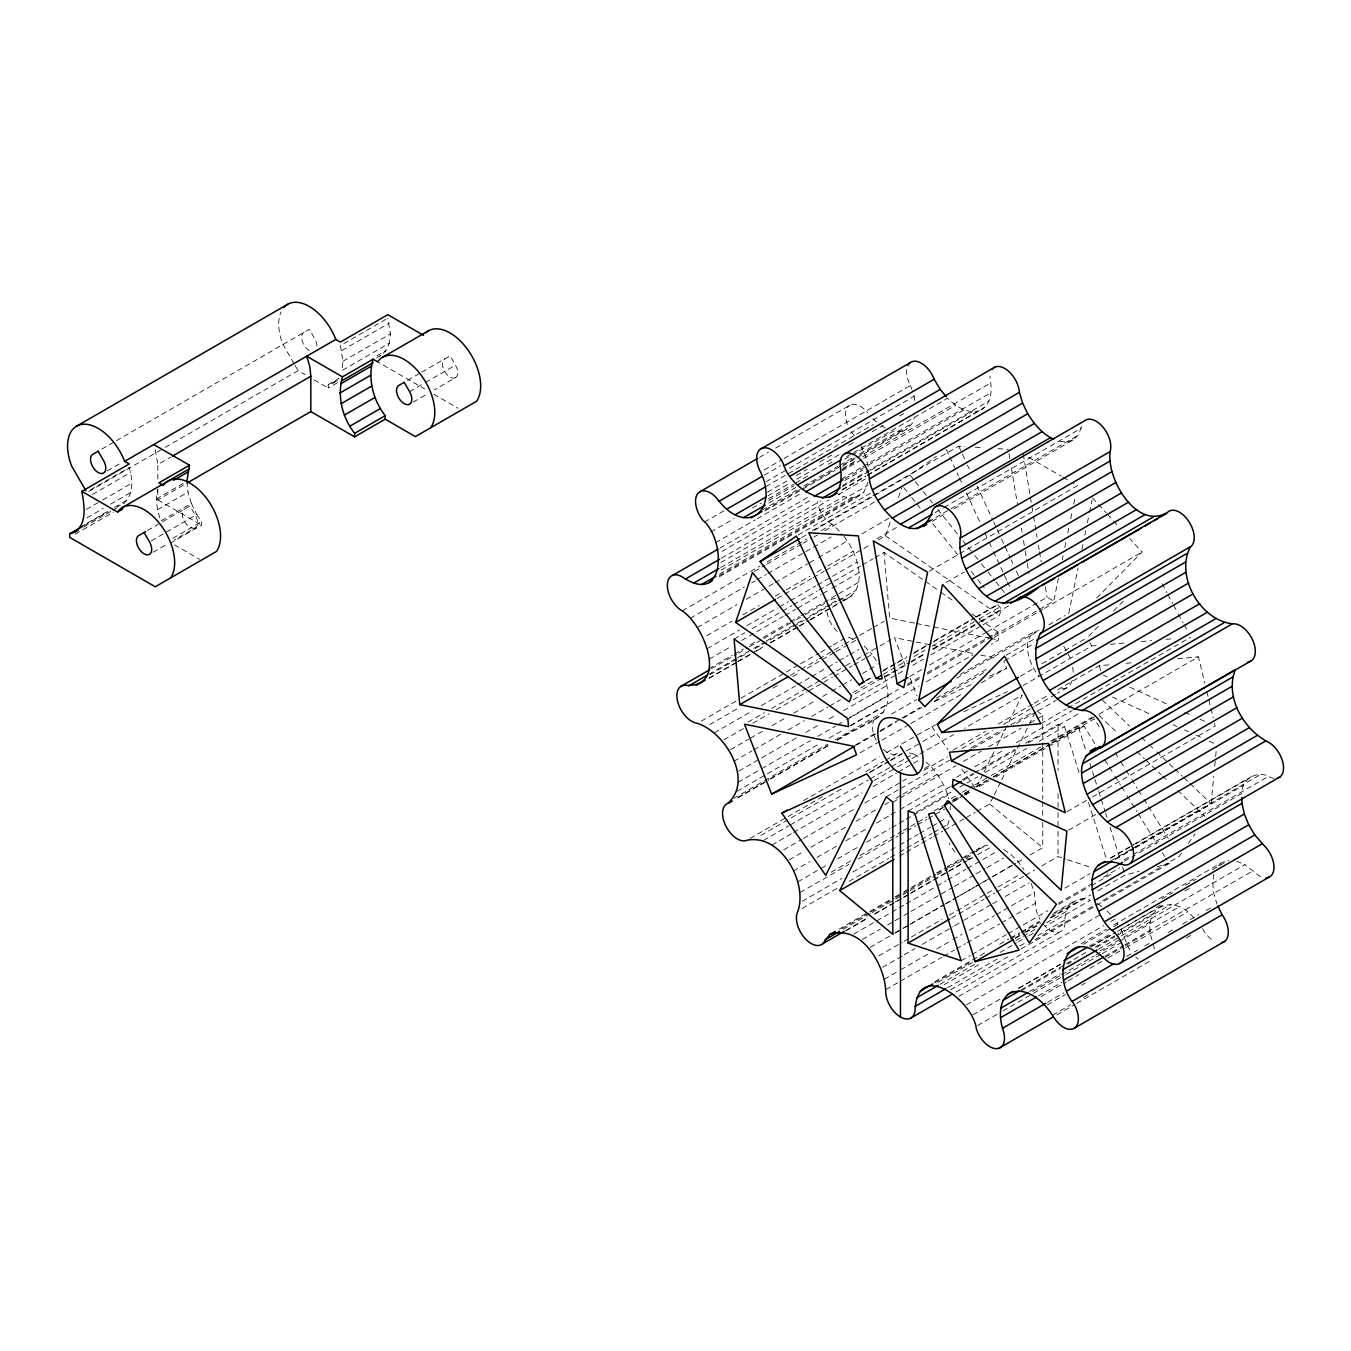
<?xml version="1.0" encoding="UTF-8"?>
<svg xmlns="http://www.w3.org/2000/svg" width="1351" height="1351" viewBox="0 0 1351 1351"><rect width="100%" height="100%" fill="white"/><g stroke="black" fill="none" stroke-linecap="round" stroke-linejoin="round"><path stroke-width="0.75" stroke-dasharray="5 3.75" d="M843.058 601.009C871.327 588.952 856.939 550.364 841.403 533.257M1152.048 939.975C1140.852 906.96 1173.175 892.015 1194.081 918.19M1031.269 883.622L1034.275 892.639L1035.66 904.917A20.839 12.041 60 0 0 1039.983 919.44M1135.262 847.465L1211.138 803.659L1213.772 776.116M1214.718 766.27L1215.478 758.401M1215.664 756.425L1216.609 746.579M123.313 503.72C133.935 495.243 132.803 479.284 129.24 467.514L89.098 490.683M186.877 481.361L188.025 492.085L191.403 503.416L160.803 521.081L157.425 509.749L156.277 499.026L157.425 489.619M385.981 319.275L340.384 345.603L342.985 361.241L341.837 370.647L389.274 343.255L390.422 333.849L387.805 318.211M837.147 740.551C851.738 727.007 879.805 725.521 886.999 704.732C889.228 694.634 887.219 684.315 883.79 674.74M953.874 508.803L1073.116 439.97L1078.216 435.225L1081.644 426.342M1213.806 874.215L1212.708 883.182L1213.806 893.399L1217.015 904.207M719.289 576.759L858.392 496.442L863.829 492.237L868.051 482.121M1043.04 923.898A20.839 12.041 60 0 0 1065.145 921.922C1063.203 908.024 1076.359 894.261 1090.409 900.239L1045.235 926.313M994.133 635.527L1053.746 601.111L1058.424 578.431M1062.258 559.871L1063.102 555.751M1064.791 547.493L1066.074 541.312M1067.78 533.054L1069.046 526.873M1070.752 518.615L1072.018 512.434M1073.724 504.176L1075.413 495.935M1068.725 613.422L1078.064 568.062M1081.881 549.502L1083.164 543.305M1084.87 535.064L1085.714 530.943M1087.403 522.685L1089.109 514.444M1089.531 512.367L1092.081 500.005M867.291 475.484L979.306 410.805C990.705 405.891 992.478 391.537 990.334 380.695A20.839 12.041 60 0 1 990.03 376.102M947.625 825.241L950.395 815.7M1274.077 778.379A20.839 12.041 60 0 1 1270.328 777.264C1257.882 769.394 1241.569 778.919 1241.738 793.544L1136.951 854.035M878.386 540.012L885.614 535.84L890.123 522.398M898.516 497.438L901.742 487.829M983.14 624.719L999.402 615.33L1001.463 609.183L997.494 604.252M856.855 457.871L907.433 428.672L912.178 423.437L914.289 417.814M383.228 353.185L385.896 350.703L389.274 343.255M1072.12 680.532L1070.279 684.585L1066.631 687.963L1057.597 693.181M976.621 786.907L983.14 773.768M984.068 771.894L996.16 747.491M997.106 745.617L1022.234 694.954L964.411 728.324M977.026 811.343L989.675 804.031L993.39 796.533M994.319 794.658L1000.838 781.52M1001.767 779.645L1035.271 712.078M1181.534 853.123L1179.271 856.348L1099.782 902.232M1188.306 843.48L1195.095 833.82M976.3 851.805L979.863 847.888L986.247 845.27L990.03 845.371M1096.776 597.919L1142.085 552.052L1129.689 538.525M1088.686 636.152L1100.373 624.331M1113.528 611.007L1123.762 600.655M337.395 382.806L328.276 388.075L328.276 384.545L333.123 383.042L338.476 378.077M1038.936 630.292C1018.941 636.574 1029.141 664.608 1038.936 676.192M1218.298 865.94L1220.848 863.576M814.281 530.318L910.034 475.028L936.446 456.402M101.798 449.106L114.582 441.709M116.355 440.696L309.295 329.306L314.715 338.662A10.825 6.248 60 0 1 316.945 346.211M107.202 470.959L121.759 462.549M88.778 491.511L163.403 448.431M165.227 447.384L298.098 370.664L305.191 374.751M92.375 494.534L130.692 472.411M341.837 350.517L389.274 323.125M157.831 479.132L157.831 464.575L170.581 457.212M86.228 509.479L100.818 501.052M102.642 500.005L131.841 483.151M342.985 361.241L390.422 333.849M86.903 517.821L103.335 508.348M110.63 504.143L130.692 492.558M79.895 527.38L107.253 511.573M114.548 507.368L127.332 499.988M376.777 355.972L385.896 350.703M84.286 525.404L107.996 511.725M328.276 384.545L339.219 378.229M83.661 527.076L111.018 511.269M112.842 510.222L120.155 506M333.123 383.042L338.594 379.884M376.895 357.779L380.543 355.668L377.317 356.664M75.166 534.202L113.467 512.097M156.277 499.026L183.28 483.438M157.831 489.518L157.831 499.921L185.138 484.148M157.425 509.749L188.025 492.085M147.479 530.504L189.967 505.983L195.388 515.356A10.825 6.248 60 0 1 195.388 527.836L174.195 540.079M407.597 380.34L420.06 373.129M421.715 372.184L450.086 355.803L455.49 365.175A10.825 6.248 60 0 1 455.49 377.672L434.296 389.899M151.244 540.839L196.756 514.562L201.603 521.655L201.603 525.184L171.003 542.849M409.589 391.672L423.707 383.532M425.481 382.502L455.49 365.175M172.793 538.289L201.603 521.655M153.018 552.306L167.136 544.149M413.119 402.142L427.237 393.985M759.482 457.381L768.516 452.163M775.744 447.992L849.813 405.232A20.839 12.041 60 0 1 867.612 412.798M764.176 469.928L782.246 459.492M784.053 458.445L910.506 385.44L909.409 383.329A20.839 12.041 60 0 1 906.774 369.144M764.21 475.197L780.473 465.808M765.983 481.783L787.65 469.27M789.457 468.223L914.12 396.265L912.313 390.844M704.445 522.06L724.322 510.594M765.865 486.596L787.549 474.083M788.376 473.61L873.286 424.586M767.503 492.186L789.187 479.673M796.414 475.501L807.256 469.236M819.888 461.941L832.537 454.645M848.8 445.256L856.027 441.085M872.29 431.695L883.132 425.43M899.378 416.04L906.605 411.869M767.824 495.885L789.508 483.371M796.735 479.2L841.893 453.125M710.812 532.024L734.302 518.463M752.372 508.044L761.407 502.825M768.635 498.654L793.915 484.046M795.722 482.999L808.371 475.704M828.247 464.237L831.861 462.143M768.651 500.41L793.949 485.82M846.418 456.706L851.839 453.581M853.646 452.534L947.591 398.309C955.883 406.296 967.232 414.081 979.306 410.805M768.837 503.045L795.942 487.407M844.713 459.239L850.134 456.114M851.941 455.067L893.501 431.087L901.066 431.273L907.433 428.672M762.234 510.002L796.566 490.193M803.794 486.022L838.11 466.196M839.917 465.166L852.565 457.854M859.793 453.683L912.178 423.437M765.578 509.513L803.507 487.61M805.314 486.563L841.453 465.707M843.26 464.66L857.699 456.317M859.506 455.27L901.066 431.273M764.717 511.066L800.856 490.21M802.663 489.163L835.171 470.401M842.399 466.23L855.048 458.918M842.669 468.375L855.318 461.063M862.546 456.891L990.807 382.84M715.574 542.747L755.31 519.797M757.117 518.75L802.274 492.676M842.028 469.726L856.483 461.383M841.926 470.975L861.803 459.509M863.61 458.462L955.748 405.266M719.779 548.134L808.286 497.033M841.082 479.217L860.959 467.733M862.765 466.703L991.026 392.651M844.882 478.693L866.565 466.179M868.372 465.132L964.124 409.86M721.974 551.394L812.306 499.245M844.831 480.466L862.884 470.047M842.737 485.414L864.42 472.901M866.227 471.854L989.067 400.926M842.078 486.85L869.183 471.195M870.99 470.148L972.163 411.751M721.4 558.25L820.766 500.883M842.349 489.518L865.839 475.957M867.646 474.927L985.082 407.124M842.011 490.075L865.484 476.531M720.826 562.472L829.227 499.887M838.262 494.669L867.156 477.984M720.725 567.538L843.581 496.611L851.485 497.945L858.392 496.442M721.113 570.071L867.443 485.583M719.593 574.091L851.485 497.945M719.306 575.678L863.829 492.237M798.205 534.945L870.466 493.233M812.39 530.673L958.72 446.185L964.918 446.573M801.633 537.614L807.054 534.489M682.221 610.905L759.904 566.052M767.132 561.881L806.868 538.931M821.324 530.588L832.165 524.34L840.204 531.72M754.246 571.439L765.088 565.191M766.895 564.144L801.211 544.318M803.018 543.288L812.052 538.07M813.859 537.023L817.473 534.928M824.701 530.757L875.279 501.559M690.26 618.302L744.452 587.01M751.68 582.838L755.293 580.744M757.1 579.697L766.135 574.496M767.942 573.449L831.169 536.938M697.403 627.472L737.156 604.539M746.191 599.32L773.279 583.666M775.086 582.636L807.611 563.857M809.418 562.81L816.646 558.639M818.453 557.591L847.347 540.907M861.972 533.814L889.076 518.159M706.793 635.747L732.073 621.139M742.915 614.891L759.178 605.501M775.44 596.112L784.475 590.894M786.282 589.847L809.756 576.286M816.983 572.115L826.018 566.913M827.825 565.866L853.123 551.259M876.934 538.779L896.811 527.295M777.213 598.409L811.546 578.6M813.353 577.553L824.178 571.287M825.985 570.257L871.159 544.183M935.095 512.62L943.099 508.01M944.129 507.402L1081.425 428.149M707.181 648.649L739.689 629.87M746.917 625.699L777.636 607.967M779.443 606.92L788.477 601.719M790.284 600.671L815.565 586.064M817.372 585.017L857.125 562.084M928.272 521.807L1078.216 435.225M932.207 521.317L946.646 512.975M734.066 639.057L744.908 632.792M752.135 628.62L791.872 605.67M793.679 604.623L817.169 591.079M818.976 590.032L860.519 566.035M862.326 564.988L873.168 558.74M874.975 557.693L884.01 552.475L923.662 580.187M709.14 659.187L730.807 646.673M741.648 640.408L783.208 616.428M785.015 615.38L795.84 609.132M797.647 608.085L821.138 594.524M822.945 593.477L830.173 589.306M831.98 588.259L859.084 572.621M708.92 668.745L732.394 655.184M734.201 654.137L743.236 648.919M750.464 644.748L755.885 641.624M763.112 637.452L788.41 622.845M790.217 621.798L799.235 616.58M801.042 615.549L858.864 582.163M711.386 668.762L736.667 654.171M738.473 653.124L747.508 647.906M749.315 646.859L761.964 639.563M763.771 638.516L794.489 620.784M796.279 619.737L803.507 615.566M805.314 614.536L826.998 602.022M708.583 674.419L735.67 658.764M737.477 657.717L751.933 649.375M753.74 648.345L764.582 642.08M766.389 641.033L795.3 624.348M797.107 623.301L802.511 620.177M809.739 616.005L829.615 604.539M831.422 603.492L838.65 599.32L846.013 598.949L852.093 595.791M710.153 674.554L748.082 652.651M755.31 648.48L760.731 645.356M762.538 644.309L791.45 627.624M793.24 626.577L804.081 620.329M805.888 619.282L825.765 607.798M827.572 606.768L836.607 601.55M838.414 600.503L856.483 590.066M708.718 678.219L735.822 662.581M737.629 661.534L762.91 646.926M770.138 642.755L797.242 627.117M799.049 626.07L808.084 620.852M809.891 619.805L831.557 607.291M833.364 606.244L840.592 602.073M842.399 601.043L846.013 598.949M709.376 678.202L736.481 662.547M738.288 661.5L754.55 652.128M756.357 651.081L763.568 646.909M770.796 642.738L797.901 627.084M799.708 626.053L808.742 620.835M810.549 619.788L830.426 608.322M832.233 607.274L841.251 602.056M929.404 571.152L1077.541 485.617L1072.12 482.493M701.355 721.096L739.284 699.193M741.091 698.146L784.441 673.119M786.248 672.072L798.897 664.776M800.704 663.729L818.774 653.31M820.581 652.263L831.422 645.998M833.229 644.951L844.071 638.702M946.173 582.416L964.242 571.997M790.318 675.449L799.353 670.231M801.16 669.184L817.423 659.795M819.23 658.764L842.72 645.204M844.527 644.157L871.615 628.519M873.422 627.472L884.263 621.207M709.663 724.626L738.558 707.941M772.89 688.132L780.118 683.961M792.767 676.648L799.978 672.477M807.206 668.306L834.31 652.668M836.117 651.621L855.994 640.154L846.114 636.456M714.358 732.782L752.287 710.879M761.322 705.661L795.655 685.852M797.462 684.805L810.11 677.493M811.917 676.463L826.356 668.12M828.163 667.073L837.198 661.855M839.005 660.808L848.04 655.59M849.847 654.56L858.881 649.341M748.082 722.093L764.345 712.703M771.556 708.532L805.888 688.723M807.695 687.676L820.344 680.38M822.151 679.333L834.8 672.038M836.607 670.991L843.835 666.82M845.642 665.773L854.659 660.555M856.466 659.524L878.15 646.994M879.957 645.964L890.799 639.698M723.9 739.909L743.776 728.442M752.811 723.224L769.074 713.835M776.301 709.663L807.003 691.932M808.81 690.885L832.3 677.324M834.107 676.294L852.177 665.857M853.984 664.81L864.826 658.562M866.633 657.515L872.037 654.391L878.69 664.118M730.553 749.636L748.623 739.217M750.43 738.17L763.079 730.874M772.113 725.656L786.552 717.313M793.78 713.142L815.464 700.629M822.691 696.457L829.919 692.286M831.726 691.239L840.761 686.021M842.568 684.974L851.603 679.756M862.445 673.507L867.849 670.383M869.656 669.336L876.883 665.165M865.451 680.668L870.871 677.526M883.52 670.231L907.011 656.67M914.239 652.499L926.887 645.204M934.098 641.033L973.851 618.082M975.658 617.035L997.342 604.522M866.396 680.684L871.817 677.56M882.659 671.295L895.308 664M897.115 662.953L906.133 657.751M913.36 653.58L931.43 643.144M933.237 642.097L974.797 618.116M976.604 617.069L998.271 604.556M883.25 674.301L906.741 660.74M913.968 656.569L924.81 650.304M932.038 646.133L977.195 620.058M979.002 619.011L1000.686 606.498M733.846 761.305L751.916 750.886M753.723 749.839L780.827 734.201M788.055 730.03L804.301 720.64M811.529 716.469L827.791 707.08M829.598 706.033L840.44 699.767M853.089 692.472L872.966 681.005M855.132 693.654L882.237 678.016M884.044 676.969L909.324 662.362M911.131 661.331L925.587 652.989M932.815 648.818L977.972 622.743M979.779 621.696L1001.463 609.183M885.766 676.767L909.24 663.206M911.047 662.159L925.503 653.816M932.73 649.645L979.695 622.524M981.502 621.494L1008.606 605.839M853.055 699.818L896.422 674.791M898.229 673.744L905.457 669.572M912.685 665.401L923.527 659.136M930.738 654.965L981.333 625.766M738.862 771.066L796.685 737.68M805.703 732.478L820.158 724.136M829.193 718.918L836.421 714.747M843.649 710.575L886.999 685.531M909.763 676.513L922.412 669.218M929.623 665.047L985.639 632.707M987.446 631.66L1047.059 597.243L1053.746 601.111M849.661 717.516L898.432 689.348M907.467 684.13L920.115 676.834M927.343 672.663L997.798 631.981L998.49 640.07L991.262 644.258M738.153 782.33L759.836 769.817M761.643 768.77L810.414 740.618M817.642 736.447L835.712 726.011M837.519 724.963L844.747 720.792M846.553 719.762L888.097 695.765M907.416 685.599L920.065 678.303M927.293 674.132L992.326 636.574M993.948 637.571L1042.736 609.419M1044.526 608.372L1142.085 552.052M850.353 725.605L919.001 685.97M926.229 681.799L973.21 654.678M737.055 791.298L820.158 743.32M829.193 738.102L843.649 729.76M850.877 725.588L886.999 704.732M733.846 798.39L762.758 781.705M764.565 780.658L827.791 744.148M835.019 739.976L883.79 711.825M738.254 797.276L768.955 779.544M770.762 778.497L828.585 745.127M837.62 739.909L878.69 716.554M737.781 797.901L768.499 780.186M770.306 779.139L829.919 744.722M891.457 714.155L916.755 699.548M960.105 674.521L1034.174 631.744M956.711 678.101L1036.2 632.2M1048.849 624.905L1065.112 615.516M1006.326 655.117L1033.431 639.462M855.082 745.144L878.572 731.583M880.379 730.536L900.256 719.07M902.063 718.023L920.115 707.586M936.378 698.197L988.763 667.951M856.517 745.093L878.184 732.58M879.991 731.55L896.253 722.16M903.481 717.989L921.551 707.552M933.929 701.456L984.507 672.258M1004.384 660.791L1033.295 644.089M860.232 752.727L880.109 741.243M881.916 740.213L909.02 724.558M910.827 723.528L963.212 693.266M981.282 682.846L1006.579 668.238L1003.894 661.331M803.524 800.653L879.4 756.847M886.628 752.676L915.522 735.974M917.329 734.944L935.567 724.845M1020.377 676.226L1034.832 667.884M1042.06 663.713L1087.217 637.638M750.109 838.431L822.371 796.718M865.721 771.691L883.79 761.255M885.597 760.208L898.246 752.912L897.081 753.655A20.839 12.041 60 0 1 882.659 748.876M870.483 771.759L888.536 761.339M890.343 760.292L904.798 751.95M906.605 750.903L921.061 742.56M922.868 741.513L937.324 733.171M760.866 835.425L842.163 788.494M869.267 772.84L889.127 761.373M890.934 760.326L901.776 754.061M1023.045 685.599L1091.692 645.964L1097.89 645.423M763.484 840.44L788.781 825.833M790.588 824.802L868.271 779.949M870.078 778.902L889.937 767.436M891.744 766.389L904.393 759.093M906.2 758.046L913.428 753.875L920.132 757.539M874.097 780.49L895.764 767.959M897.571 766.929L910.219 759.617M912.026 758.57L953.586 734.589M771.86 845.034L791.737 833.55M793.544 832.503L862.191 792.868M873.033 786.62L896.524 773.059M898.331 772.012L919.997 759.498M953.012 750.177L985.538 731.398M998.186 724.102L1032.502 704.276M1034.309 703.229L1048.764 694.887M1057.799 689.685L1099.342 665.688L1109.678 664.76M783.631 849.914L801.7 839.478M803.507 838.431L855.892 808.185M864.927 802.967L906.47 778.987M924.54 768.55L929.961 765.426C938.607 774.9 945.666 786.214 948.588 798.796M923.915 770.374L947.406 756.813M961.861 748.471L992.563 730.739M1003.405 724.474L1034.123 706.742M1035.93 705.695L1055.79 694.228M886.256 796.786L898.905 789.474M900.712 788.444L949.483 760.275M971.166 747.762L1001.885 730.03M1010.92 724.812L1032.586 712.298M973.159 748.285L1005.668 729.523M1016.509 723.258L1036.386 711.791M1038.193 710.744L1056.246 700.308M789.187 859.827L803.642 851.485M810.87 847.297L846.993 826.44M856.027 821.222L875.904 809.756M884.939 804.537L888.553 802.46M895.781 798.289L901.201 795.148M903.008 794.118L937.324 774.292M892.808 802.173L898.229 799.049M900.036 798.002L956.035 765.662M963.263 761.491L981.333 751.055M988.56 746.883L1021.069 728.121M1030.104 722.903L1035.525 719.779M1037.332 718.732L1042.752 715.608L1036.2 710.204M1040.844 723.697L1066.125 709.089M1067.932 708.042L1190.788 637.115M793.459 871.04L809.722 861.651M816.95 857.48L836.826 846.013M845.844 840.795L867.528 828.281M876.563 823.063L889.211 815.751M891.018 814.721L898.246 810.549M900.053 809.502L943.403 784.475M956.677 777.213L967.519 770.965M974.747 766.794L1003.658 750.092M1016.307 742.797L1072.306 710.457M908.108 811.005L951.476 785.978M962.3 779.713L973.142 773.447M974.949 772.417L1014.702 749.467M1025.544 743.202L1058.053 724.44L1064.605 726.602L1079.077 772.468M963.212 780.338L974.054 774.072M981.282 769.901L1019.211 747.998M1028.246 742.78L1080.631 712.534M916.468 812.137L952.607 791.281M959.818 787.109L965.239 783.968M967.046 782.938L977.888 776.673M985.115 772.502L1026.676 748.505M1039.307 741.209L1064.605 726.602M797.85 881.815L819.517 869.301M821.324 868.254L828.551 864.083M837.586 858.864L857.463 847.398M866.498 842.18L889.971 828.619M891.778 827.589L904.427 820.277M906.234 819.246L911.655 816.105M913.462 815.058L947.794 795.249M951.256 798.576L960.291 793.358M962.098 792.311L972.94 786.062M974.747 785.015L989.202 776.673M991.009 775.626L1041.587 746.428M1050.622 741.209L1092.165 717.229M1052.108 741.327L1097.265 715.253M1099.072 714.206L1198.438 656.839L1204.839 683.336M934.065 810.938L943.099 805.72M952.117 800.501L957.538 797.377M964.766 793.206L973.801 787.988M975.608 786.941L986.45 780.692M993.677 776.521L1049.676 744.181M1051.483 743.134L1078.588 727.497L1084.009 726.078L1095.053 743.928M953.333 800.214L962.368 794.996M964.175 793.949L969.579 790.825M976.807 786.654L991.262 778.311M993.069 777.264L1050.875 743.894M1052.682 742.847L1094.242 718.85L1100.862 729.574M943.082 807.425L937.678 810.566L943.167 807.56M952.117 802.207L962.959 795.959L952.202 802.342M964.766 794.912L971.994 790.74M979.222 786.569L988.257 781.351M995.484 777.18L1084.009 726.078M831.169 872.222L851.046 860.739M860.063 855.538L901.624 831.54M903.431 830.493L908.851 827.369M910.658 826.322L926.921 816.933M964.85 795.03L972.078 790.859M800.231 892.471L849.002 864.319M858.037 859.101L897.773 836.151M899.58 835.104L905.001 831.98M906.808 830.933L915.843 825.714M917.65 824.684L926.685 819.466M928.492 818.419L933.913 815.295M935.719 814.248L944.754 809.029M802.241 901.235L841.994 878.285M852.836 872.037L897.993 845.962M899.8 844.915L905.221 841.774M907.028 840.744L917.869 834.479M919.676 833.432L930.518 827.184M932.325 826.136L937.746 823.012M939.553 821.965L946.781 817.794M802.106 908.48L838.228 887.607M849.07 881.359L888.806 858.409M890.613 857.361L897.841 853.19M899.648 852.143L905.069 849.019M906.876 847.972L919.524 840.677M921.331 839.63L932.173 833.381M933.98 832.334L948.436 823.992M899.344 856.179L904.765 853.055M906.572 852.008L931.852 837.417M933.659 836.37L942.694 831.152M944.501 830.105L964.378 818.638M966.185 817.591L975.219 812.373M838.954 929.235L867.866 912.55M869.672 911.503L893.146 897.942M894.953 896.912L902.181 892.741M903.988 891.694L934.706 873.962M936.513 872.915L945.548 867.697M947.355 866.667L974.443 851.012M976.249 849.965L979.863 847.888M841.724 928.711L868.811 913.073M870.618 912.026L894.109 898.466M895.916 897.436L901.337 894.294M903.143 893.264L908.564 890.123M910.371 889.076L935.652 874.485M937.459 873.438L962.756 858.831M964.563 857.801L986.247 845.27M843.244 929.268L870.348 913.614M872.138 912.567L893.822 900.053M895.629 899.006L908.277 891.711M910.084 890.664L935.382 876.073M937.189 875.026L948.03 868.761M949.821 867.73L964.276 859.371M966.083 858.341L973.311 854.17M846.081 930.265L867.764 917.751M874.992 913.58L893.062 903.143M894.869 902.113L902.096 897.942M903.903 896.895L909.324 893.771M911.131 892.724L947.254 871.868M949.061 870.821L965.323 861.431M967.13 860.384L972.551 857.26A20.839 12.041 60 0 1 966.37 858.864M845.675 931.008L867.342 918.494M874.57 914.323L901.674 898.668M903.481 897.638L908.902 894.497M910.709 893.45L946.831 872.594M948.638 871.547L966.708 861.127M968.515 860.08L975.743 855.909M977.55 854.862L992.006 846.52M853.916 933.997L890.039 913.141M891.846 912.094L904.495 904.798M906.301 903.751L935.213 887.067M937.02 886.02L946.055 880.801M947.862 879.771L965.914 869.335M967.721 868.288L996.633 851.603M1067.07 811.647L1090.544 798.086M1092.351 797.039L1215.208 726.129L1213.722 720.015M862.276 939.587L880.328 929.15M887.556 924.979L892.977 921.855M894.784 920.808L902.012 916.637M903.819 915.59L909.24 912.465M911.047 911.418L952.59 887.438M954.397 886.391L974.274 874.924M976.081 873.877L985.115 868.659M986.922 867.612L1003.185 858.223M1068.658 830.139L1095.762 814.501M894.615 933.237L901.843 929.066M903.65 928.019L909.071 924.895M910.878 923.848L943.386 905.086M945.193 904.039L956.035 897.773M957.842 896.726L979.526 884.213M981.333 883.182L990.367 877.964M992.174 876.917L1015.665 863.357M1017.472 862.31L1022.876 859.185M1030.104 855.014L1042.752 847.719L1042.752 820.445M870.179 947.372L893.653 933.811M895.46 932.781L908.108 925.469M909.915 924.439L944.248 904.613M946.055 903.566L991.212 877.491M993.019 876.461L1014.702 863.931M878.893 955.799L902.367 942.255M904.174 941.208L909.595 938.067M911.401 937.037L942.12 919.305M949.348 915.134L985.47 894.261M987.277 893.231L996.312 888.012M998.119 886.965L1019.802 874.452M951.476 918.089L956.896 914.948M958.703 913.918L983.984 899.31M985.791 898.263L994.826 893.045M996.633 892.015L1023.737 876.36M1025.544 875.313L1034.579 870.112M1041.79 865.94L1058.053 856.551L1065.635 859.067M882.524 967.35L902.4 955.883M904.207 954.836L915.049 948.571M922.26 944.4L952.979 926.668M954.785 925.638L962.013 921.466M963.82 920.419L990.925 904.765M992.732 903.735L998.136 900.593M1005.364 896.422L1028.854 882.862M884.331 979.222L898.77 970.879M900.577 969.832L929.488 953.147M936.716 948.976L951.172 940.617M952.979 939.587L962.013 934.368M969.241 930.197L994.522 915.59M996.329 914.543L1034.275 892.639M1110.742 857.767L1253.458 775.373M1110.387 858.341L1133.877 844.78M1135.684 843.733L1247.699 779.071M885.851 989.607L898.499 982.312M900.306 981.265L941.85 957.285M943.657 956.238L954.498 949.973M956.305 948.942L965.34 943.724M967.147 942.677L999.672 923.898M1001.479 922.868L1035.795 903.042M1110.657 861.009L1260.601 774.444M1064.791 888.147L1090.088 873.54M1115.386 858.949L1133.455 848.512M1115.419 859.32L1133.489 848.884M1135.296 847.837L1243.697 785.269M1124.116 859.776L1131.344 855.605M1133.151 854.558L1268.64 776.335M1124.302 861.347L1135.144 855.082M1058.255 903.262L1092.587 883.453M1103.429 877.187L1119.692 867.798M961.203 960.73L970.238 955.529M972.044 954.482L1006.36 934.656M1008.167 933.625L1047.92 910.675M1058.745 904.41L1089.463 886.678M1091.27 885.631L1111.147 874.165L1107.347 872.915M934.689 981.755L970.812 960.899M972.619 959.852L987.074 951.509M999.723 944.214L1008.758 938.996M1010.565 937.949L1019.583 932.747M1021.39 931.7L1039.459 921.264M1053.915 912.921L1075.599 900.408M934.656 982.852L972.602 960.949M1010.531 939.046L1019.566 933.828M1021.373 932.781L1039.443 922.361M1052.091 915.049L1070.144 904.63M937.982 982.346L972.298 962.537M1015.665 937.51L1022.893 933.338M1024.7 932.291L1040.946 922.902M1049.98 917.684L1082.506 898.905M1014.922 938.675L1023.957 933.457M1025.764 932.41L1036.605 926.161M1051.044 917.819L1090.797 894.869M1098.025 890.697L1125.113 875.043L1139.096 871.395M940.076 984.288L974.409 964.479M1015.952 940.482L1021.373 937.358M1023.18 936.311L1037.636 927.968M1046.67 922.75L1066.547 911.283M944.079 984.727L982.008 962.824M1000.078 952.387L1016.34 943.015M1018.147 941.968L1027.182 936.75M1028.989 935.703L1034.393 932.578M947.591 987.716L999.976 957.454M1019.853 945.987L1027.081 941.816M1037.923 935.551L1065.01 919.913M1034.748 939.789L1097.975 903.279M950.631 989.844L1010.244 955.41M1020.883 949.094L1169.02 863.559L1165.71 858.206M956.052 991.972L1060.822 931.464M958.872 996.362L1101.589 913.968M966.438 1004.891L1103.733 925.621M1110.961 921.45L1114.575 919.372L1117.75 924.354M1081.205 943.741L1106.503 929.15M1113.731 924.979L1222.115 862.394L1228.768 860.334M1083.333 944.298L1120.367 922.919M1161.928 898.922L1172.769 892.673M1185.418 885.361L1196.243 879.113M1212.506 869.723L1225.154 862.428M1089.159 946.19L1110.826 933.659M1156 907.585L1163.228 903.414M1184.895 890.9L1190.315 887.776M972.804 1014.854L999.909 999.216M1018.299 988.324L1061.329 963.753M1090.24 947.068L1115.521 932.46M1117.328 931.413L1153.788 910.101M1018.958 988.307L1060.518 964.31M1091.22 946.578L1111.096 935.112M1120.131 929.893L1163.481 904.866M1021.153 989.878L1064.504 964.85M1066.311 963.803L1087.994 951.29M1095.222 947.119L1118.696 933.558M1120.503 932.511L1153.028 913.749M1020.9 991.077L1060.653 968.127M1067.881 963.955L1071.495 961.861M1096.776 947.271L1114.845 936.834M1116.652 935.787L1170.844 904.495M1098.498 949.128L1244.828 864.64L1254.691 872.341A20.839 12.041 60 0 0 1262.307 877.204M1029.597 991.533L1060.315 973.801M1100.069 950.851L1121.735 938.337M1123.542 937.29L1150.647 921.652M1032.671 991.431L1059.775 975.777M1061.582 974.747L1094.09 955.968M1095.897 954.921L1117.581 942.407M1119.388 941.36L1179.001 906.943M977.55 1025.578L1001.04 1012.017M1002.847 1010.97L1031.742 994.285M1033.549 993.238L1064.267 975.506M1066.074 974.476L1100.406 954.65M1102.213 953.603L1122.073 942.137M1105 956.221L1123.475 945.565M1124.859 944.754L1253.137 870.703M1038.412 995.856L1061.903 982.312M1105.253 957.268L1123.323 946.848M1125.13 945.801L1150.427 931.194M1041.047 996.514L1066.344 981.924M1068.151 980.877L1078.993 974.611M1089.835 968.363L1106.081 958.974M1107.888 957.927L1124.15 948.537M1125.957 947.507L1187.377 912.043M1047.599 1002.239L1063.862 992.85M1126.683 956.356L1137.525 950.091M1144.753 945.92L1152.386 941.731M1168.243 932.359L1175.471 928.188M1182.682 924.016L1198.945 914.627M1206.173 910.456L1213.401 906.285M1047.278 1004.958L1065.348 994.522M1081.611 985.132L1085.225 983.055M1052.615 1015.175L1070.684 1004.756M1083.333 997.443L1088.754 994.319M1186.313 937.999L1193.541 933.828M1056.854 1014.837L1074.923 1004.418M1076.73 1003.371L1148.992 961.642A20.839 12.041 60 0 0 1151.643 959.953M934.774 701.439L972.568 683.961M989.574 676.108L1006.579 668.238M963.905 711.741L1007.356 691.644M117.132 506.456L120.357 505.46M1073.116 439.97L1066.463 442.013L1058.711 441.253M1066.631 687.963L1059.657 689.213M1157.047 866.7L1169.02 863.559M1110.269 644.309L1126.785 642.84M1141.24 641.539L1151.559 640.627M1166.014 639.327L1174.272 638.601M1126.177 663.29L1132.374 662.733M1177.785 658.68L1198.438 656.839M975.253 447.232L983.511 447.755M997.967 448.667L1008.302 449.326M914.323 623.064L889.684 618.082L884.01 552.475M916.366 623.47L988.223 638.01M990.283 638.415L998.49 640.07M972.433 653.377L894.413 637.621L904.967 664.81M980.64 655.049L997.072 658.359M909.409 752.929L913.428 753.875M1067.526 859.692L1092.182 867.866M1236.52 861.111L1244.828 864.64M1103.311 675.095L1107.111 676.834M1129.858 687.203L1167.788 704.496M1184.861 712.281L1192.443 715.743M1200.026 719.205L1205.717 721.806M1112.498 697.048L1150.427 714.358M1173.192 724.727L1176.974 726.45M1184.557 729.912L1188.356 731.651M1195.939 735.096L1201.63 737.697M1209.213 741.159L1216.795 744.621M835.222 492.541L843.581 496.611M1028.702 457.415L1061.261 476.228M1063.068 477.275L1070.313 481.446M375.696 360.7L424.687 388.97M433.755 394.205L458.073 408.255M314.074 379.884L328.276 388.075M157.831 499.921L201.603 525.184M174.448 544.841L199.576 559.348M832.165 524.34L830.477 523.31A20.839 12.041 60 0 1 817.456 501.525M881.916 425.852L885.26 428.081M1003.725 849.593L1010.413 854.052L1018.316 861.854L1024.058 869.74M885.614 535.84L999.402 615.33M925.384 581.386L939.181 591.029M940.904 592.228L954.701 601.87M971.943 613.911L997.798 631.981M1098.768 904.309L1102.061 906.926M989.675 804.031L1042.752 847.719M925.891 761.947L929.961 765.426M1102.315 700.021L1129.52 725.926M1141.612 737.443L1147.658 743.202M1149.161 744.637L1155.206 750.396M1156.726 751.848L1173.343 767.672M1174.863 769.124L1182.412 776.318M1183.932 777.754L1188.458 782.077M1189.978 783.512L1211.138 803.659M1099.106 715.523L1117.243 732.799M1136.883 751.528L1144.432 758.722M1145.952 760.157L1161.066 774.545M1162.569 775.998L1168.615 781.756M1177.684 790.386L1204.889 816.308M872.949 418.607L876.9 422.508M864.302 646.217L872.037 654.391M1092.503 497.945L1106.283 512.975M1107.651 514.478L1117.294 524.999M854.389 435.495L852.869 433.772A20.839 12.041 60 0 1 849.813 429.314M1107.009 910.827L1110.792 915.1M910.034 475.028L914.002 479.96M915.319 481.598L921.922 489.822M923.24 491.46L928.525 498.046M929.843 499.684L932.494 502.977M937.78 509.547L957.589 534.202M962.875 540.772L966.843 545.703M968.16 547.341L973.446 553.91M974.763 555.565L980.049 562.134M981.366 563.772L986.652 570.358M987.969 571.997L994.589 580.221M995.907 581.859L1005.144 593.359M903.701 487.559L910.304 495.783M911.621 497.421L923.51 512.215M932.764 523.715L959.193 556.578M971.082 571.372L976.368 577.958M977.685 579.596L984.288 587.803M931.785 726.585L947.963 749.501M961.828 769.141L975.692 788.781M1063.777 646.318L1070.279 658.089M1115.217 752.777L1119.641 759.921M1120.739 761.711L1125.163 768.854M1126.261 770.644L1130.686 777.788M1131.783 779.561L1137.306 788.494M1138.403 790.284L1142.828 797.428M1143.925 799.201L1168.227 838.481M1104.983 760.005L1108.293 765.358M1109.407 767.148L1113.815 774.292M1114.913 776.065L1120.435 784.999M1121.55 786.789L1125.957 793.932M1127.072 795.705L1137.002 811.782M1138.116 813.572L1156.878 843.919M1162.4 852.853L1164.613 856.416M294.011 363.588L282.798 344.15A43.283 24.994 60 0 1 281.025 311.946M295.042 365.361L298.098 370.664M1202.576 928.61L1203.724 930.687A20.839 12.041 60 0 0 1214.363 941.174M1162.113 583.801L1166.892 592.684M1167.838 594.457L1172.617 603.357M1173.58 605.13L1177.397 612.239M1178.359 614.013L1183.138 622.895M1184.101 624.686L1187.917 631.795M1089.902 642.637L1091.692 645.964M191.403 503.416L196.756 514.562M958.72 446.185L966.59 463.224M967.451 465.116L969.207 468.898M977.06 485.921L992.782 519.983M993.66 521.874L996.278 527.549M997.156 529.44L1000.652 537.023M1001.513 538.914L1010.261 557.828M1011.122 559.719L1012.878 563.502M1016.374 571.085L1019.853 578.65M946.342 449.427L948.959 455.101M949.837 456.993L958.568 475.924M959.446 477.815L962.942 485.381M966.438 492.946L979.526 521.334M984.778 532.682L988.273 540.248M989.135 542.156L992.63 549.722M993.509 551.613L1006.613 580.001M1007.474 581.893L1010.97 589.458M1120.942 929.336L1126.261 942.204A20.839 12.041 60 0 0 1131.057 951.83M860.756 445.458L865.518 456.182L868.305 466.922M910.236 678.405L917.025 695.9M910.506 385.44L911.705 389.054M1078.588 727.497L1086.136 751.426M1089.902 763.383L1094.31 777.349M1094.935 779.341L1098.076 789.305M1098.701 791.298L1105 811.242M1105.625 813.234L1106.891 817.22M1110.032 827.2L1120.097 859.101M1122.597 867.072L1124.488 873.05M1088.501 802.376L1106.739 860.215M155.247 449.68L157.831 464.575M1206.815 691.476L1213.232 717.972M1099.342 665.688L1100.592 670.822M1023.264 454.291L1033.262 514.376M1033.616 516.454L1037.061 537.158M1038.446 545.449L1039.122 549.604M1039.476 551.664L1041.199 562.033M1045.336 586.891L1047.059 597.243M1008.994 453.463L1010.024 459.678M1011.409 467.97L1017.607 505.257M1021.407 528.055L1022.099 532.193M1023.467 540.484L1024.852 548.776M1025.189 550.836L1026.912 561.205M1027.267 563.283L1028.989 573.635M914.12 396.265L914.728 400.42M1072.728 667.259L1073.353 673.119M950.175 805.905L950.26 809.823M1058.053 724.44L1058.053 770.56M1058.053 793.628L1058.053 810.414M1058.053 812.508L1058.053 829.278M1058.053 831.389L1058.053 856.551M1042.752 715.608L1042.752 740.77M1042.752 742.864L1042.752 799.488M1042.752 801.582L1042.752 818.351M455.49 377.672A10.825 6.248 60 0 1 444.665 371.424A10.825 6.248 60 0 1 444.665 358.927M309.295 350.618A10.825 6.248 60 0 1 302.236 341.094A10.825 6.248 60 0 1 303.891 332.414M195.388 527.836A10.825 6.248 60 0 1 184.563 521.604A10.825 6.248 60 0 1 184.563 509.107M955.089 852.025A20.839 12.041 60 0 1 949.162 843.058M876.259 740.382A20.839 12.041 60 0 1 877.356 716.959M847.465 424.434A20.839 12.041 60 0 1 849.813 405.232M837.265 631.441A20.839 12.041 60 0 1 826.846 610.027M830.612 599.928A20.839 12.041 60 0 1 837.012 598.831M1138.184 959.109A20.839 12.041 60 0 1 1135.651 957.082M1153.18 943.91A20.839 12.041 60 0 1 1154.278 948.807"/><path stroke-width="1.5" d="M1038.395 587.567C1017.573 603.762 997.663 611.513 978.715 588.664C966.624 574.53 957.335 555.582 960.527 536.634A20.839 12.041 60 0 0 949.179 509.884A20.839 12.041 60 0 0 931.7 512.907C915.809 554.873 869.622 501.947 869.217 476.835A20.839 12.041 60 0 0 851.738 453.632A20.839 12.041 60 0 0 840.39 467.277C847.871 519.358 791.973 494.719 783.31 463.663A20.839 12.041 60 0 0 762.724 448.008A20.839 12.041 60 0 0 759.465 469.895C780.523 509.411 746.883 538.137 717.668 499.38A20.839 12.041 60 0 0 697.521 493.976A20.839 12.041 60 0 0 702.925 520.338C725.74 538.931 726.247 605.501 683.623 577.806A20.839 12.041 60 0 0 667.411 583.598A20.839 12.041 60 0 0 680.532 609.875C702.233 621.443 729.76 686.156 687.068 685.396A20.839 12.041 60 0 0 677.594 701.372A20.839 12.041 60 0 0 696.17 723.021C724.693 730.756 754.652 780.76 727.412 803.541A20.839 12.041 60 0 0 726.314 826.947A20.839 12.041 60 0 0 747.137 840.221C780.844 833.483 808.337 882.811 797.681 911.807A20.839 12.041 60 0 0 805.145 938.59A20.839 12.041 60 0 0 824.617 941.208L829.919 934.453L835.34 931.329M829.919 934.453C860.959 924.033 884.989 964.496 885.716 991.482A20.839 12.041 60 0 0 900.458 1017.016A20.839 12.041 60 0 0 915.201 1008.505C918.798 959.294 973.514 1001.716 976.317 1028.787A20.839 12.041 60 0 0 995.771 1048.646A20.839 12.041 60 0 0 1003.236 1030.492C998.777 1017.539 998.001 997.815 1012.878 991.465M1224.546 941.444L1074.602 1028.027A20.839 12.041 60 0 0 1073.505 1003.354C1050.504 975.692 1067.087 922.682 1104.746 958.923A20.839 12.041 60 0 0 1123.323 958.703A20.839 12.041 60 0 0 1113.849 931.802C1092.284 917.701 1075.43 849.289 1120.384 863.829A20.839 12.041 60 0 0 1133.506 852.701A20.839 12.041 60 0 0 1117.311 828.197C1093.01 818.267 1061.852 760.731 1097.991 748.437A20.839 12.041 60 0 0 1103.395 728.307A20.839 12.041 60 0 0 1083.266 710.44C1050.605 707.519 1025.004 663.071 1040.354 633.551L1191.396 546.142A20.839 12.041 60 0 0 1188.137 520.473A20.839 12.041 60 0 0 1167.551 512.35C1136.309 531.23 1105 477.055 1110.471 450.069A20.839 12.041 60 0 0 1102.754 426.899A20.839 12.041 60 0 0 1085.106 420.482L935.162 507.064M1277.455 778.21A20.839 12.041 60 0 0 1282.555 761.288A20.839 12.041 60 0 0 1267.255 741.615C1243.123 728.746 1224.732 696.626 1235.304 669.674L1085.36 756.239M952.371 786.586L953.08 779.307L1066.851 831.186L1061.177 890.241L952.371 786.586L961.405 781.368M186.877 481.361L189.495 465.2L153.727 444.547M425.801 332.768A43.283 24.994 60 0 1 467.074 348.744A43.283 24.994 60 0 1 476.582 401.264L415.382 436.609L385.204 419.182L354.604 436.846L354.604 433.316C342.208 417.442 337.007 396.063 342.495 376.861L306.728 356.208L309.784 366.493L310.831 376.237L310.831 411.582L186.962 483.084M385.204 419.182L385.204 415.652C372.808 399.761 367.607 378.398 373.096 359.197L377.672 361.832A43.283 24.994 60 0 1 419.486 373.028A43.283 24.994 60 0 1 430.682 427.777M1247.952 661.872A20.839 12.041 60 0 0 1253.34 641.725A20.839 12.041 60 0 0 1233.21 623.875C1200.549 620.936 1174.948 576.505 1190.299 546.986M918.781 700.004L942.559 584.51L992.141 638.618L924.895 706.674L918.781 700.004L951.29 681.225M735.67 622.406L752.439 572.486L851.518 695.748L849.441 701.912L735.67 622.406L775.406 599.456M839.731 890.596L886.256 796.786L892.808 802.173L892.808 934.284L839.731 890.596L893.923 859.32M944.298 805.432L947.642 800.67L1056.448 904.309L1029.327 942.914L944.298 805.432L949.719 802.291M1016.729 600.08L1017.607 598.932A20.839 12.041 60 0 1 1038.193 607.055A20.839 12.041 60 0 1 1041.452 632.707L1040.354 633.551M937.273 724.204L1004.519 656.147L1040.844 723.697L941.748 732.546L937.273 724.204L1018.57 677.273M164.518 484.165A43.283 24.994 60 0 1 206.129 497.793A43.283 24.994 60 0 1 216.464 551.444L155.264 586.773L69.695 537.377L69.695 533.831C88.254 528.9 84.539 505.73 81.803 491.359L129.24 463.967L124.647 461.333A43.283 24.994 60 0 0 82.85 424.265A43.283 24.994 60 0 0 71.654 466.061L85.924 490.801M760.089 561.594L796.398 535.992L863.644 681.698L859.168 684.856L760.089 561.594L799.826 538.661M76.517 426.224L287.662 304.313M124.647 461.333L335.808 339.422L340.384 342.073L387.805 314.682L423.572 335.335M172.388 456.165L310.831 376.237M69.695 533.831L82.462 526.468M189.495 465.2L158.894 482.864L163.471 485.499M342.495 376.861L373.096 359.197M74.541 532.345L78.189 530.234M122.434 507.503L189.495 468.729M342.495 380.391L373.096 362.727M382.536 357.323L428.436 330.826M81.803 491.359L117.571 512.012L122.857 508.955M173.637 480.264L188.025 471.955M341.043 383.616L371.643 365.952M339.895 393.023L370.495 375.358M341.043 403.746L371.643 386.082M344.404 415.078L375.004 397.414M145.722 531.534L138.663 535.604A10.825 6.248 60 0 0 138.663 548.101A10.825 6.248 60 0 0 149.471 554.349A10.825 6.248 60 0 0 149.471 541.852L144.067 532.48M349.757 426.224L380.357 408.559M354.604 433.316L385.204 415.652M759.938 449.461L909.882 362.879M699.869 491.798L757.675 458.428M719.053 501.272L762.403 476.244M784.205 465.825L934.149 379.259L933.254 377.098A20.839 12.041 60 0 0 907.872 365.513M726.956 509.074L764.886 487.171M790.284 476.008L940.228 389.426L946.359 396.822M735.316 514.663L766.017 496.932M844.949 453.716L994.893 367.134M797.647 484.874L840.997 459.847M743.557 517.653L765.24 505.139M751.122 517.855L761.964 511.59M805.787 491.832L840.119 472.023M672.798 575.256L717.972 549.182M814.18 496.425L843.075 479.74M822.219 498.316L840.271 487.88M685.278 579.123L719.593 559.297M829.362 497.388L836.59 493.216M869.436 478.896L1019.397 392.33L1019.178 390.27A20.839 12.041 60 0 0 1007.441 370.292A20.839 12.041 60 0 0 992.394 369.076M693.637 583.176L718.918 568.585M701.541 584.51L715.979 576.168M708.448 583.024L712.061 580.93M872.645 489.687L1022.606 403.122L1019.397 392.33M877.762 500.309L1027.706 413.744C1034.19 423.994 1042.33 434.211 1053.729 439.126M884.398 510.053L1034.359 423.471M892.15 518.227L1042.094 431.661M900.458 524.289L1050.402 437.707M908.767 527.819L932.258 514.258M916.518 528.596L930.974 520.236M923.172 526.535L926.786 524.441M680.668 686.494L709.579 669.809M688.706 685.886L706.776 675.449M696.069 685.514L705.104 680.313M960.054 538.222L1109.998 451.656M959.835 547.78L1109.779 461.198M961.794 558.318L1111.738 471.752M965.796 569.126L1115.74 482.56M739.74 704.648L848.546 726.652L847.854 718.546L734.066 639.057L739.74 704.648L788.511 676.496M971.555 579.478L1121.516 492.912M978.715 588.664L1128.659 502.099M986.754 596.061L1136.698 509.479M995.13 601.144L1145.074 514.579M859.168 684.856L864.589 681.731M1003.269 603.593L1153.23 517.028M876.022 678.472L882.152 678.844L858.358 535.891L808.776 532.75L876.022 678.472L881.443 675.331M1010.649 603.221L1160.593 516.656M1042.009 585.473L1054.658 578.177M1058.272 576.083L1078.149 564.617M1081.763 562.523L1141.375 528.106M1144.989 526.029L1150.41 522.888M1154.024 520.81L1157.638 518.716M1161.252 516.639L1166.673 513.515M897.115 683.826L903.802 687.693L927.597 572.199L873.32 540.856L897.115 683.826L907.956 677.56M728.746 803.119L732.36 801.042M1036.757 640.205L1186.702 553.64M771.607 794.118L856.618 754.804L853.275 746.174L744.469 724.187L771.607 794.118L854.71 746.14M1035.221 648.835L1185.165 562.269M1035.879 658.866L1185.823 572.3M781.841 813.167L866.869 773.853L872.29 781.52L825.748 875.347L781.841 813.167L787.261 810.026M1038.683 669.606L1188.627 583.041M941.748 732.546L1021.238 686.646M1043.428 680.33L1193.372 593.764M1049.795 690.293L1199.756 603.728M1057.377 698.822L1207.321 612.256M951.476 760.816L1065.263 812.694L1048.494 743.405L949.398 752.254L951.476 760.816L971.352 749.332M1065.618 705.357L1215.562 618.775M1073.961 709.41L1223.905 622.845M1081.864 710.744L1231.808 624.179M1090.105 751.004L1095.526 747.88M1096.472 748.403L1100.086 746.309M1101.048 747.491L1250.992 660.926M1082.556 763.754L1232.5 677.172M1081.898 773.025L1231.842 686.443M1083.434 783.411L1233.379 696.846M825.174 939.688L839.63 931.346M822.607 943.825L844.274 931.312M1087.031 794.236L1236.976 707.671M1092.486 804.74L1242.43 718.175M1099.393 814.214L1249.337 727.649M1107.296 821.999L1257.241 735.434M908.108 943.116L961.203 960.73L914.661 813.184L908.108 811.005L908.108 943.116L949.669 919.119M1115.639 827.589L1265.6 741.024M1097.738 865.636L1104.966 861.465M1093.753 871.834L1111.805 861.398M1091.794 880.109L1122.495 862.377M1130.297 863.34L1280.241 776.757M1092.013 889.921L1241.957 803.338L1241.822 797.462M920.2 991.195L932.849 983.9M975.169 961.625L1019.076 950.141L934.065 812.643L928.644 814.062L975.169 961.625L1013.115 939.722M916.603 997.849L938.269 985.335M1094.394 900.577L1244.339 813.994L1241.957 803.338M915.066 1006.478L945.784 988.746M910.878 1018.046L952.438 994.049M1098.768 911.351L1248.712 824.785L1244.339 813.994M1104.848 921.534L1254.792 834.952L1263.793 845.236A20.839 12.041 60 0 1 1273.942 865.94A20.839 12.041 60 0 1 1265.938 877.812M1067.07 953.688L1079.719 946.392M1112.211 930.4L1262.155 843.835M1063.862 960.781L1087.352 947.22M1003.084 1000.314L1019.346 990.925M1062.764 969.748L1097.096 949.939M1000.703 1008.218L1027.79 992.58M1063.862 979.982L1103.598 957.032M1000.483 1017.776L1036.605 996.903M1002.442 1028.314L1045.792 1003.269M1067.07 990.773L1114.035 963.651M1119.168 963.702L1269.113 877.137M1072.17 1001.395L1222.115 914.83L1223.449 916.789A20.839 12.041 60 0 1 1221.625 942.643M999.048 1048.224L1053.256 1016.931M1007.458 994.589C1025.493 983.494 1044.897 1002.628 1053.78 1017.269A20.839 12.041 60 0 0 1074.602 1028.027M900.458 772.924C938.607 787.667 921.483 727.345 900.458 719.931C862.31 705.188 879.45 765.51 900.458 772.924L900.458 1017.016M310.831 411.582L354.604 436.846M900.458 746.428L917.43 773.853M1248.712 824.785L1254.792 834.952M934.149 379.259L940.228 389.426M1022.606 403.122L1027.706 413.744M1217.859 905.981L1222.115 914.83M283.845 307.471A43.283 24.994 60 0 1 335.808 339.422M117.571 512.012A43.283 24.994 60 0 1 159.367 523.209A43.283 24.994 60 0 1 170.564 577.941M98.15 451.2L92.746 454.324A10.825 6.248 60 0 0 92.746 466.821A10.825 6.248 60 0 0 103.554 473.07A10.825 6.248 60 0 0 103.554 460.573L98.15 451.2M404.185 382.316L398.765 385.44A10.825 6.248 60 0 0 398.765 397.92A10.825 6.248 60 0 0 409.589 404.169A10.825 6.248 60 0 0 409.589 391.672L404.185 382.316"/></g></svg>
